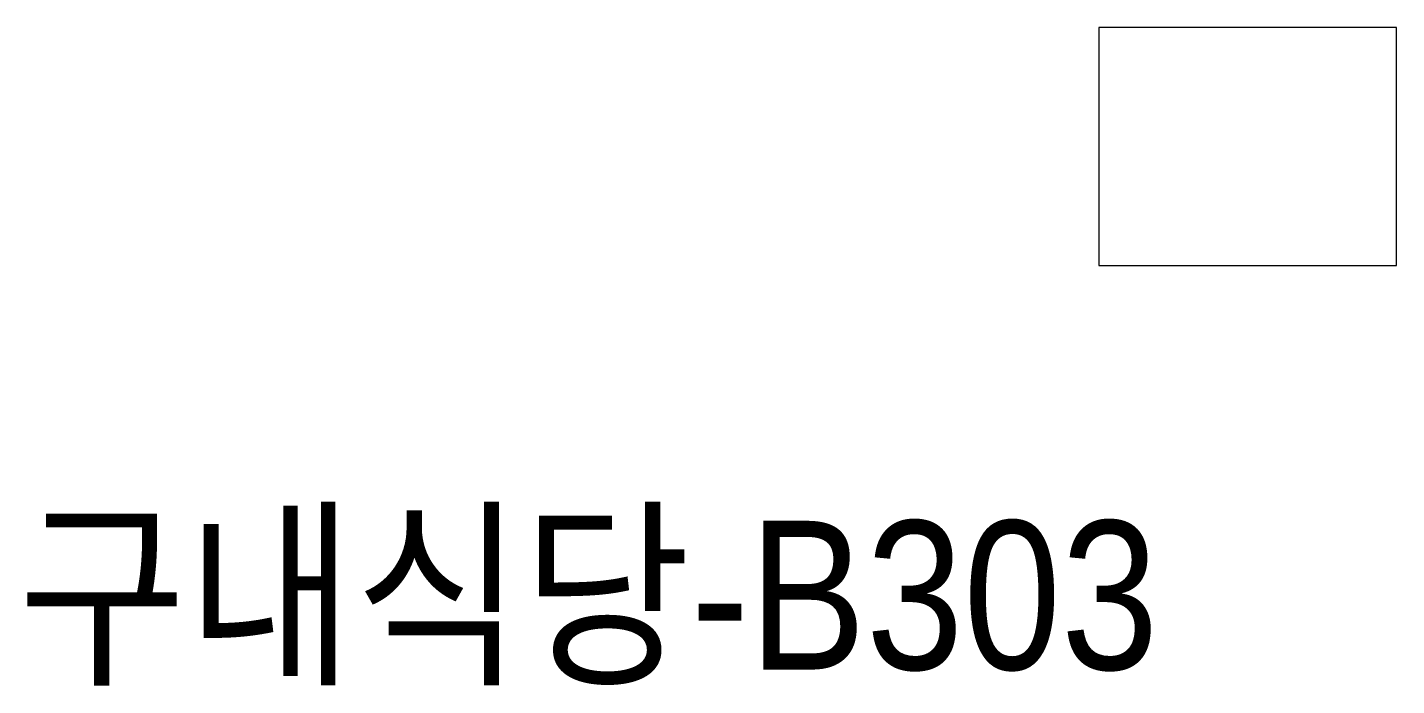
# Model space of a CAD drawing. Header units: millimetres. Extents: x 43806 to 399860, y -65551 to 59129.
# Drawn here: x 53987 to 58586, y -15686 to -13474 of the extents above; entities that cross this region are included whole.
import ezdxf
from ezdxf.enums import TextEntityAlignment as Align

# ---------------------------------------------------------------- set-up
doc = ezdxf.new("R2010")
doc.units = ezdxf.units.MM
doc.header["$LTSCALE"] = 400
doc.header["$MEASUREMENT"] = 0
doc.layers.add('A', color=8, linetype='CONTINUOUS', lineweight=0)
doc.styles.add('CS', font='', dxfattribs={"height": 300})
doc.styles.get('CS').set_extended_font_data('HYwulM')

msp = doc.modelspace()

# ---------------------------------------------------------------- linework, layer by layer
at = {"layer": 'A', "ltscale": 2}
for p, q in [((58586.4, -13474.4), (57586.4, -13474.4)), ((57586.4, -13474.4), (57586.4, -14274.4)), ((58586.4, -14274.4), (58586.4, -13474.4)), ((57586.4, -14274.4), (58586.4, -14274.4))]:
    msp.add_line(p, q, dxfattribs=at)

# ---------------------------------------------------------------- texts
at = {"layer": 'A', "style": 'CS', "width": 0.9}
msp.add_text('구내식당-B303', height=500, dxfattribs=at).set_placement((55871.5, -15632.2), align=Align.CENTER)

doc.saveas('drawing.dxf')
